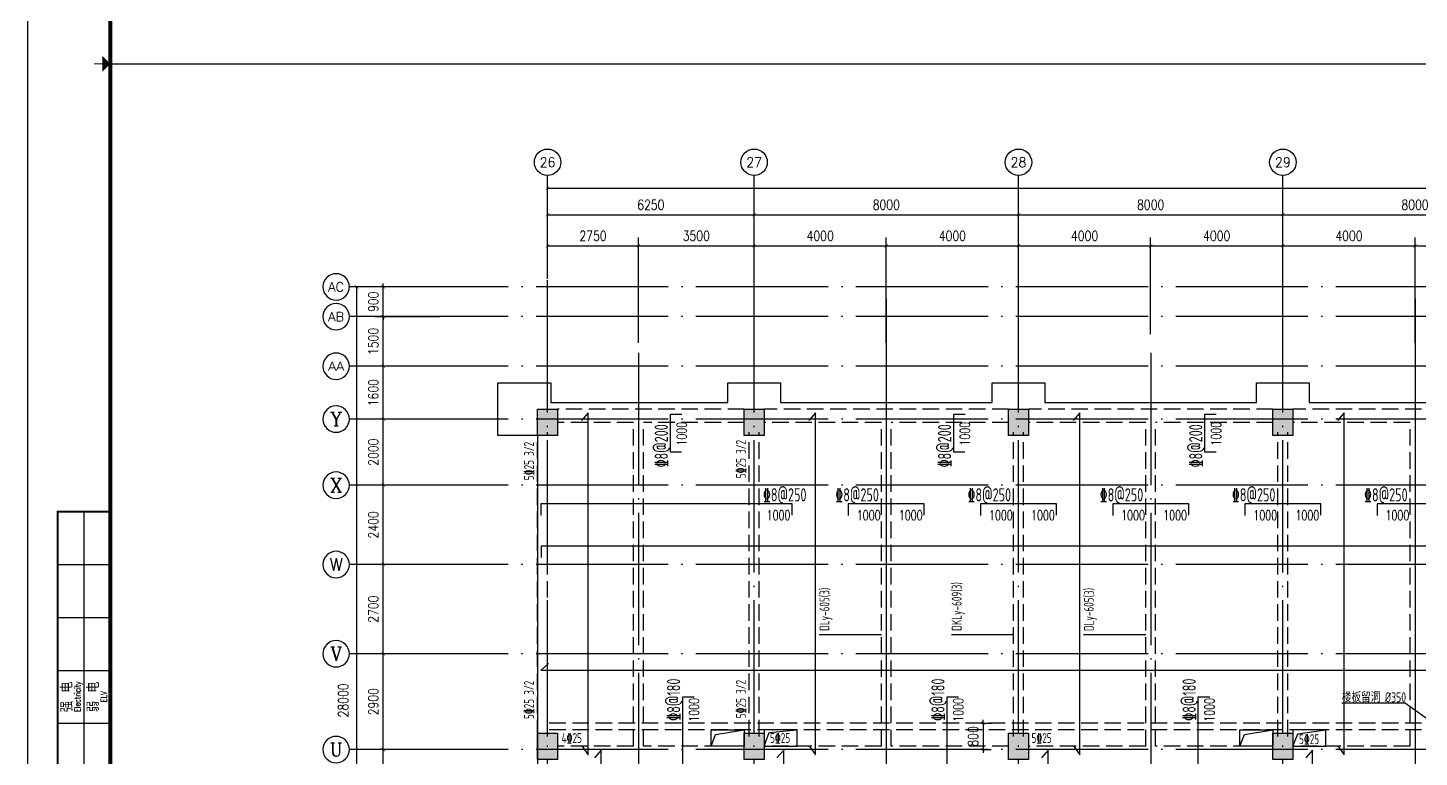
# Model space of a CAD drawing. Header units: millimetres. Extents: x 2998490 to 15040601, y 444546 to 7822218.
# Drawn here: x 14841995 to 14884097, y 7506837 to 7528905 of the extents above; entities that cross this region are included whole.
import ezdxf
from ezdxf.enums import TextEntityAlignment as Align

# ---------------------------------------------------------------- set-up
doc = ezdxf.new("R2010")
doc.units = ezdxf.units.MM
doc.header["$LTSCALE"] = 2000
doc.linetypes.add('DASH', pattern=[0.35, 0.25, -0.1])
doc.linetypes.add('DOTE', pattern=[2.42, 2, -0.2, 0.02, -0.2])
for name, color, linetype in [('3-AXIS', 3, 'Continuous'), ('3-AXIS_TEXT', 7, 'Continuous'), ('3-ban', 84, 'Continuous'), ('3-ban-rein', 1, 'Continuous'), ('3-ban-TEXT', 7, 'Continuous'), ('3-ban设备基础', 3, 'Continuous'), ('3-COLUMN-UP', 2, 'Continuous'), ('3-dote', 43, 'DOTE'), ('3-HATCH', 8, 'Continuous'), ('3-liang-rein-X', 54, 'Continuous'), ('3-liang-rein-Y', 130, 'Continuous'), ('3-liang-R截面-Y', 70, 'Continuous'), ('3-liang-s-1', 44, 'Continuous'), ('3-liang-xu', 120, 'DASH'), ('AXIS', 3, 'Continuous'), ('AXIS_TEXT', 7, 'Continuous'), ('图框', 7, 'Continuous')]:
    doc.layers.add(name, color=color, linetype=linetype)
doc.layers.add('3-零部件', color=73, linetype='Continuous', lineweight=5)
doc.styles.add('_TCH_AXIS', font='COMPLEX', dxfattribs={"bigfont": 'GBCBIG'})
doc.styles.add('COMPLEX', font='COMPLEX')
doc.styles.add('DIM_FONT', font='SIMPLEX', dxfattribs={"width": 0.8, "bigfont": 'HZTXT'})
doc.styles.add('NT4', font='tssdeng.shx', dxfattribs={"width": 0.65, "bigfont": 'tssdchn.shx'})
doc.styles.add('TJ1', font='tj-romans1.shx', dxfattribs={"width": 0.8, "bigfont": 'tj-hztxt1.shx'})
doc.styles.add('TKZ2_tjkts.shx', font='tjromant.shx', dxfattribs={"bigfont": 'tjkts.shx'})
doc.styles.add('TSSD_Rein', font='Tssdeng.shx', dxfattribs={"width": 0.7, "bigfont": 'hztxt.shx'})
doc.dimstyles.new('DIMN100', dxfattribs={"dimtxt": 300, "dimasz": 100, "dimexe": 250, "dimexo": 300, "dimgap": 150, "dimtad": 1, "dimdec": 0, "dimzin": 0, "dimdsep": 46, "dimtxsty": 'DIM_FONT', "dimblk": 'ARCHTICK', "dimcen": 0.09, "dimclrt": 7, "dimazin": 2, "dimtfac": 1, "dimtdec": 0, "dimtix": 1, "dimtmove": 2, "dimatfit": 3, "dimldrblk": 'ARCHTICK', "dimfxl": 0, "dimtolj": 1, "dimtzin": 0, "dimarcsym": 0})

# ---------------------------------------------------------------- blocks, each defined once
blk = doc.blocks.new('TJAD_TK_A0')
at = {"layer": '图框'}
for p, q in [((973, -441.7), (973, 399.3)), ((990, -412.7), (990, -156.7)), ((982, -172.7), (998, -172.7)), ((982, -188.7), (998, -188.7)), ((982, -204.7), (998, -204.7)), ((982, -220.7), (998, -220.7))]:
    blk.add_line(p, q, dxfattribs=at)
at = {"layer": '图框', "const_width": 1.2}
blk.add_lwpolyline([(2152, -431.7), (2152, 389.3), (998, 389.3), (998, -431.7)], close=True, dxfattribs=at)
at = {"layer": '图框'}
for points, const_width in [([(995.5, -21.2), (993, -21.2)], 0.3), ([(998, -431.7), (982, -431.7), (982, -156.7), (998, -156.7)], 0.6)]:
    blk.add_lwpolyline(points, dxfattribs=dict(at, const_width=const_width))
blk.add_solid([(995.5, -23.7), (995.5, -18.7), (998, -21.2)], dxfattribs=at)
at = {"layer": '图框', "style": 'TKZ2_tjkts.shx'}
for s, p in [('强 电', (984.79, -212.7)), ('弱 电', (992.79, -212.7))]:
    blk.add_text(s, height=3.6, rotation=90, dxfattribs=at).set_placement(p, align=Align.MIDDLE_CENTER)
at = {"layer": '图框', "style": 'TKZ2_tjkts.shx', "width": 0.8}
for s, p in [('Electricity', (988.02, -212.7)), ('ELV', (996.02, -212.7))]:
    blk.add_text(s, height=1.8, rotation=90, dxfattribs=at).set_placement(p, align=Align.MIDDLE_CENTER)
blk = doc.blocks.new('_ArchTick')
at = {"color": 0, "linetype": 'ByBlock', "const_width": 0.15}
blk.add_lwpolyline([(-0.5, -0.5), (0.5, 0.5)], dxfattribs=at)
blk = doc.blocks.new('*D690')
at = {"layer": 'AXIS', "color": 0, "lineweight": -2}
for p, q in [((14854449, 7507065), (14852501, 7507065)), ((14852751, 7503065), (14852751, 7507065)), ((14854449, 7503065), (14852501, 7503065))]:
    blk.add_line(p, q, dxfattribs=at)
at = {"layer": 'Defpoints', "color": 0}
for p in [(14852751, 7507065), (14854749, 7507065), (14854749, 7503065)]:
    blk.add_point(p, dxfattribs=at)
at = {"layer": 'AXIS', "color": 0, "lineweight": -2, "xscale": 100, "yscale": 100, "zscale": 100}
for p, rotation in [((14852751, 7507065), 90), ((14852751, 7503065), 270)]:
    blk.add_blockref('_ArchTick', p, dxfattribs=dict(at, rotation=rotation))
at = {"layer": 'AXIS', "color": 7, "insert": (14852451, 7505065), "char_height": 300, "attachment_point": 5, "rotation": 90, "style": 'DIM_FONT'}
blk.add_mtext('\\A1;4000', dxfattribs=at)
blk = doc.blocks.new('*D691')
at = {"layer": 'AXIS', "color": 0, "lineweight": -2}
for p, q in [((14854449, 7509965), (14852501, 7509965)), ((14852751, 7507065), (14852751, 7509965)), ((14854449, 7507065), (14852501, 7507065))]:
    blk.add_line(p, q, dxfattribs=at)
at = {"layer": 'Defpoints', "color": 0}
for p in [(14852751, 7509965), (14854749, 7509965), (14854749, 7507065)]:
    blk.add_point(p, dxfattribs=at)
at = {"layer": 'AXIS', "color": 0, "lineweight": -2, "xscale": 100, "yscale": 100, "zscale": 100}
for p, rotation in [((14852751, 7509965), 90), ((14852751, 7507065), 270)]:
    blk.add_blockref('_ArchTick', p, dxfattribs=dict(at, rotation=rotation))
at = {"layer": 'AXIS', "color": 7, "insert": (14852451, 7508515), "char_height": 300, "attachment_point": 5, "rotation": 90, "style": 'DIM_FONT'}
blk.add_mtext('\\A1;2900', dxfattribs=at)
blk = doc.blocks.new('*D692')
at = {"layer": 'AXIS', "color": 0, "lineweight": -2}
for p, q in [((14854449, 7512665), (14852501, 7512665)), ((14852751, 7509965), (14852751, 7512665)), ((14854449, 7509965), (14852501, 7509965))]:
    blk.add_line(p, q, dxfattribs=at)
at = {"layer": 'Defpoints', "color": 0}
for p in [(14852751, 7512665), (14854749, 7512665), (14854749, 7509965)]:
    blk.add_point(p, dxfattribs=at)
at = {"layer": 'AXIS', "color": 0, "lineweight": -2, "xscale": 100, "yscale": 100, "zscale": 100}
for p, rotation in [((14852751, 7512665), 90), ((14852751, 7509965), 270)]:
    blk.add_blockref('_ArchTick', p, dxfattribs=dict(at, rotation=rotation))
at = {"layer": 'AXIS', "color": 7, "insert": (14852451, 7511315), "char_height": 300, "attachment_point": 5, "rotation": 90, "style": 'DIM_FONT'}
blk.add_mtext('\\A1;2700', dxfattribs=at)
blk = doc.blocks.new('*D693')
at = {"layer": 'AXIS', "color": 0, "lineweight": -2}
for p, q in [((14854449, 7515065), (14852501, 7515065)), ((14852751, 7512665), (14852751, 7515065)), ((14854449, 7512665), (14852501, 7512665))]:
    blk.add_line(p, q, dxfattribs=at)
at = {"layer": 'Defpoints', "color": 0}
for p in [(14852751, 7515065), (14854749, 7515065), (14854749, 7512665)]:
    blk.add_point(p, dxfattribs=at)
at = {"layer": 'AXIS', "color": 0, "lineweight": -2, "xscale": 100, "yscale": 100, "zscale": 100}
for p, rotation in [((14852751, 7515065), 90), ((14852751, 7512665), 270)]:
    blk.add_blockref('_ArchTick', p, dxfattribs=dict(at, rotation=rotation))
at = {"layer": 'AXIS', "color": 7, "insert": (14852451, 7513865), "char_height": 300, "attachment_point": 5, "rotation": 90, "style": 'DIM_FONT'}
blk.add_mtext('\\A1;2400', dxfattribs=at)
blk = doc.blocks.new('*D694')
at = {"layer": 'AXIS', "color": 0, "lineweight": -2}
for p, q in [((14854449, 7517065), (14852501, 7517065)), ((14852751, 7515065), (14852751, 7517065)), ((14854449, 7515065), (14852501, 7515065))]:
    blk.add_line(p, q, dxfattribs=at)
at = {"layer": 'Defpoints', "color": 0}
for p in [(14852751, 7517065), (14854749, 7517065), (14854749, 7515065)]:
    blk.add_point(p, dxfattribs=at)
at = {"layer": 'AXIS', "color": 0, "lineweight": -2, "xscale": 100, "yscale": 100, "zscale": 100}
for p, rotation in [((14852751, 7517065), 90), ((14852751, 7515065), 270)]:
    blk.add_blockref('_ArchTick', p, dxfattribs=dict(at, rotation=rotation))
at = {"layer": 'AXIS', "color": 7, "insert": (14852451, 7516065), "char_height": 300, "attachment_point": 5, "rotation": 90, "style": 'DIM_FONT'}
blk.add_mtext('\\A1;2000', dxfattribs=at)
blk = doc.blocks.new('*D695')
at = {"layer": 'AXIS', "color": 0, "lineweight": -2}
for p, q in [((14854449, 7518665), (14852501, 7518665)), ((14852751, 7517065), (14852751, 7518665)), ((14854449, 7517065), (14852501, 7517065))]:
    blk.add_line(p, q, dxfattribs=at)
at = {"layer": 'Defpoints', "color": 0}
for p in [(14852751, 7518665), (14854749, 7518665), (14854749, 7517065)]:
    blk.add_point(p, dxfattribs=at)
at = {"layer": 'AXIS', "color": 0, "lineweight": -2, "xscale": 100, "yscale": 100, "zscale": 100}
for p, rotation in [((14852751, 7518665), 90), ((14852751, 7517065), 270)]:
    blk.add_blockref('_ArchTick', p, dxfattribs=dict(at, rotation=rotation))
at = {"layer": 'AXIS', "color": 7, "insert": (14852451, 7517865), "char_height": 300, "attachment_point": 5, "rotation": 90, "style": 'DIM_FONT'}
blk.add_mtext('\\A1;1600', dxfattribs=at)
blk = doc.blocks.new('*D696')
at = {"layer": 'AXIS', "color": 0, "lineweight": -2}
for p, q in [((14854449, 7520165), (14852501, 7520165)), ((14852751, 7518665), (14852751, 7520165)), ((14854449, 7518665), (14852501, 7518665))]:
    blk.add_line(p, q, dxfattribs=at)
at = {"layer": 'Defpoints', "color": 0}
for p in [(14852751, 7520165), (14854749, 7520165), (14854749, 7518665)]:
    blk.add_point(p, dxfattribs=at)
at = {"layer": 'AXIS', "color": 0, "lineweight": -2, "xscale": 100, "yscale": 100, "zscale": 100}
for p, rotation in [((14852751, 7520165), 90), ((14852751, 7518665), 270)]:
    blk.add_blockref('_ArchTick', p, dxfattribs=dict(at, rotation=rotation))
at = {"layer": 'AXIS', "color": 7, "insert": (14852451, 7519415), "char_height": 300, "attachment_point": 5, "rotation": 90, "style": 'DIM_FONT'}
blk.add_mtext('\\A1;1500', dxfattribs=at)
blk = doc.blocks.new('*D697')
at = {"layer": 'AXIS', "color": 0, "lineweight": -2}
for p, q in [((14854449, 7521065), (14852501, 7521065)), ((14852751, 7521065), (14852751, 7521165)), ((14852751, 7520165), (14852751, 7521065)), ((14854449, 7520165), (14852501, 7520165)), ((14852751, 7520165), (14852751, 7520065))]:
    blk.add_line(p, q, dxfattribs=at)
at = {"layer": 'Defpoints', "color": 0}
for p in [(14852751, 7521065), (14854749, 7521065), (14854749, 7520165)]:
    blk.add_point(p, dxfattribs=at)
at = {"layer": 'AXIS', "color": 0, "lineweight": -2, "xscale": 100, "yscale": 100, "zscale": 100}
for p, rotation in [((14852751, 7521065), 270), ((14852751, 7520165), 90)]:
    blk.add_blockref('_ArchTick', p, dxfattribs=dict(at, rotation=rotation))
at = {"layer": 'AXIS', "color": 7, "insert": (14852451, 7520615), "char_height": 300, "attachment_point": 5, "rotation": 90, "style": 'DIM_FONT'}
blk.add_mtext('\\A1;900', dxfattribs=at)
blk = doc.blocks.new('*D698')
at = {"layer": 'AXIS', "color": 0, "lineweight": -2}
for p, q in [((14855249, 7521065), (14851701, 7521065)), ((14851951, 7493065), (14851951, 7521065)), ((14855249, 7493065), (14851701, 7493065))]:
    blk.add_line(p, q, dxfattribs=at)
at = {"layer": 'Defpoints', "color": 0}
for p in [(14851951, 7521065), (14855549, 7521065), (14855549, 7493065)]:
    blk.add_point(p, dxfattribs=at)
at = {"layer": 'AXIS', "color": 0, "lineweight": -2, "xscale": 100, "yscale": 100, "zscale": 100}
for p, rotation in [((14851951, 7521065), 90), ((14851951, 7493065), 270)]:
    blk.add_blockref('_ArchTick', p, dxfattribs=dict(at, rotation=rotation))
at = {"layer": 'AXIS', "color": 7, "insert": (14851540, 7508555), "char_height": 300, "attachment_point": 5, "rotation": 90, "style": 'DIM_FONT'}
blk.add_mtext('\\A1;28000', dxfattribs=at)
blk = doc.blocks.new('*D699')
at = {"layer": 'AXIS', "color": 0, "lineweight": -2}
for p, q in [((14857722, 7522109), (14857722, 7523500)), ((14863972, 7522109), (14863972, 7523500)), ((14857722, 7523250), (14863972, 7523250))]:
    blk.add_line(p, q, dxfattribs=at)
at = {"layer": 'Defpoints', "color": 0}
for p in [(14863972, 7523250), (14857722, 7521809), (14863972, 7521809)]:
    blk.add_point(p, dxfattribs=at)
at = {"layer": 'AXIS', "color": 0, "lineweight": -2, "xscale": 100, "yscale": 100, "zscale": 100, "rotation": 180}
blk.add_blockref('_ArchTick', (14857722, 7523250), dxfattribs=at)
at = {"layer": 'AXIS', "color": 0, "lineweight": -2, "xscale": 100, "yscale": 100, "zscale": 100}
blk.add_blockref('_ArchTick', (14863972, 7523250), dxfattribs=at)
at = {"layer": 'AXIS', "color": 7, "insert": (14860847, 7523550), "char_height": 300, "attachment_point": 5, "style": 'DIM_FONT'}
blk.add_mtext('\\A1;6250', dxfattribs=at)
blk = doc.blocks.new('*D700')
at = {"layer": 'AXIS', "color": 0, "lineweight": -2}
for p, q in [((14863972, 7522109), (14863972, 7523500)), ((14871972, 7522109), (14871972, 7523500)), ((14863972, 7523250), (14871972, 7523250))]:
    blk.add_line(p, q, dxfattribs=at)
at = {"layer": 'Defpoints', "color": 0}
for p in [(14871972, 7523250), (14863972, 7521809), (14871972, 7521809)]:
    blk.add_point(p, dxfattribs=at)
at = {"layer": 'AXIS', "color": 0, "lineweight": -2, "xscale": 100, "yscale": 100, "zscale": 100, "rotation": 180}
blk.add_blockref('_ArchTick', (14863972, 7523250), dxfattribs=at)
at = {"layer": 'AXIS', "color": 0, "lineweight": -2, "xscale": 100, "yscale": 100, "zscale": 100}
blk.add_blockref('_ArchTick', (14871972, 7523250), dxfattribs=at)
at = {"layer": 'AXIS', "color": 7, "insert": (14867972, 7523550), "char_height": 300, "attachment_point": 5, "style": 'DIM_FONT'}
blk.add_mtext('\\A1;8000', dxfattribs=at)
blk = doc.blocks.new('*D701')
at = {"layer": 'AXIS', "color": 0, "lineweight": -2}
for p, q in [((14871972, 7522109), (14871972, 7523500)), ((14879972, 7522109), (14879972, 7523500)), ((14871972, 7523250), (14879972, 7523250))]:
    blk.add_line(p, q, dxfattribs=at)
at = {"layer": 'Defpoints', "color": 0}
for p in [(14879972, 7523250), (14871972, 7521809), (14879972, 7521809)]:
    blk.add_point(p, dxfattribs=at)
at = {"layer": 'AXIS', "color": 0, "lineweight": -2, "xscale": 100, "yscale": 100, "zscale": 100, "rotation": 180}
blk.add_blockref('_ArchTick', (14871972, 7523250), dxfattribs=at)
at = {"layer": 'AXIS', "color": 0, "lineweight": -2, "xscale": 100, "yscale": 100, "zscale": 100}
blk.add_blockref('_ArchTick', (14879972, 7523250), dxfattribs=at)
at = {"layer": 'AXIS', "color": 7, "insert": (14875972, 7523550), "char_height": 300, "attachment_point": 5, "style": 'DIM_FONT'}
blk.add_mtext('\\A1;8000', dxfattribs=at)
blk = doc.blocks.new('*D702')
at = {"layer": 'AXIS', "color": 0, "lineweight": -2}
for p, q in [((14879972, 7522109), (14879972, 7523500)), ((14887972, 7522109), (14887972, 7523500)), ((14879972, 7523250), (14887972, 7523250))]:
    blk.add_line(p, q, dxfattribs=at)
at = {"layer": 'Defpoints', "color": 0}
for p in [(14887972, 7523250), (14879972, 7521809), (14887972, 7521809)]:
    blk.add_point(p, dxfattribs=at)
at = {"layer": 'AXIS', "color": 0, "lineweight": -2, "xscale": 100, "yscale": 100, "zscale": 100, "rotation": 180}
blk.add_blockref('_ArchTick', (14879972, 7523250), dxfattribs=at)
at = {"layer": 'AXIS', "color": 0, "lineweight": -2, "xscale": 100, "yscale": 100, "zscale": 100}
blk.add_blockref('_ArchTick', (14887972, 7523250), dxfattribs=at)
at = {"layer": 'AXIS', "color": 7, "insert": (14883972, 7523550), "char_height": 300, "attachment_point": 5, "style": 'DIM_FONT'}
blk.add_mtext('\\A1;8000', dxfattribs=at)
blk = doc.blocks.new('*D713')
at = {"layer": 'AXIS', "color": 0, "lineweight": -2}
for p, q in [((14857722, 7521309), (14857722, 7524300)), ((14933972, 7521309), (14933972, 7524300)), ((14857722, 7524050), (14933972, 7524050))]:
    blk.add_line(p, q, dxfattribs=at)
at = {"layer": 'Defpoints', "color": 0}
for p in [(14933972, 7524050), (14857722, 7521009), (14933972, 7521009)]:
    blk.add_point(p, dxfattribs=at)
at = {"layer": 'AXIS', "color": 0, "lineweight": -2, "xscale": 100, "yscale": 100, "zscale": 100, "rotation": 180}
blk.add_blockref('_ArchTick', (14857722, 7524050), dxfattribs=at)
at = {"layer": 'AXIS', "color": 0, "lineweight": -2, "xscale": 100, "yscale": 100, "zscale": 100}
blk.add_blockref('_ArchTick', (14933972, 7524050), dxfattribs=at)
at = {"layer": 'AXIS', "color": 7, "insert": (14895847, 7524350), "char_height": 300, "attachment_point": 5, "style": 'DIM_FONT'}
blk.add_mtext('\\A1;76250', dxfattribs=at)
blk = doc.blocks.new('_AXISO')
blk.add_circle((0, 0), 0.5)
at = {"layer": '3-AXIS_TEXT', "style": 'COMPLEX', "width": 1.041667}
blk.add_attdef('A', text='', height=0.56, dxfattribs=at).set_placement((-0.25, -0.28), (0.25, -0.28), align=Align.FIT)
blk = doc.blocks.new('*D1558')
at = {"layer": '3-零部件', "color": 0, "lineweight": -2}
for p, q in [((14857722, 7521365), (14857722, 7522561)), ((14860472, 7519371), (14860472, 7522561)), ((14857722, 7522311), (14860472, 7522311))]:
    blk.add_line(p, q, dxfattribs=at)
at = {"layer": 'Defpoints', "color": 0}
for p in [(14860472, 7522311), (14857722, 7521065), (14860472, 7519071)]:
    blk.add_point(p, dxfattribs=at)
at = {"layer": '3-零部件', "color": 0, "lineweight": -2, "xscale": 100, "yscale": 100, "zscale": 100, "rotation": 180}
blk.add_blockref('_ArchTick', (14857722, 7522311), dxfattribs=at)
at = {"layer": '3-零部件', "color": 0, "lineweight": -2, "xscale": 100, "yscale": 100, "zscale": 100}
blk.add_blockref('_ArchTick', (14860472, 7522311), dxfattribs=at)
at = {"layer": '3-零部件', "color": 7, "insert": (14859097, 7522611), "char_height": 300, "attachment_point": 5, "style": 'DIM_FONT'}
blk.add_mtext('\\A1;2750', dxfattribs=at)
blk = doc.blocks.new('*D1559')
at = {"layer": '3-零部件', "color": 0, "lineweight": -2}
for p, q in [((14860472, 7519371), (14860472, 7522561)), ((14863972, 7520932), (14863972, 7522561)), ((14860472, 7522311), (14863972, 7522311))]:
    blk.add_line(p, q, dxfattribs=at)
at = {"layer": 'Defpoints', "color": 0}
for p in [(14863972, 7522311), (14863972, 7520632), (14860472, 7519071)]:
    blk.add_point(p, dxfattribs=at)
at = {"layer": '3-零部件', "color": 0, "lineweight": -2, "xscale": 100, "yscale": 100, "zscale": 100, "rotation": 180}
blk.add_blockref('_ArchTick', (14860472, 7522311), dxfattribs=at)
at = {"layer": '3-零部件', "color": 0, "lineweight": -2, "xscale": 100, "yscale": 100, "zscale": 100}
blk.add_blockref('_ArchTick', (14863972, 7522311), dxfattribs=at)
at = {"layer": '3-零部件', "color": 7, "insert": (14862222, 7522611), "char_height": 300, "attachment_point": 5, "style": 'DIM_FONT'}
blk.add_mtext('\\A1;3500', dxfattribs=at)
blk = doc.blocks.new('*D1560')
at = {"layer": '3-零部件', "color": 0, "lineweight": -2}
for p, q in [((14863972, 7520932), (14863972, 7522561)), ((14867972, 7519371), (14867972, 7522561)), ((14863972, 7522311), (14867972, 7522311))]:
    blk.add_line(p, q, dxfattribs=at)
at = {"layer": 'Defpoints', "color": 0}
for p in [(14867972, 7522311), (14863972, 7520632), (14867972, 7519071)]:
    blk.add_point(p, dxfattribs=at)
at = {"layer": '3-零部件', "color": 0, "lineweight": -2, "xscale": 100, "yscale": 100, "zscale": 100, "rotation": 180}
blk.add_blockref('_ArchTick', (14863972, 7522311), dxfattribs=at)
at = {"layer": '3-零部件', "color": 0, "lineweight": -2, "xscale": 100, "yscale": 100, "zscale": 100}
blk.add_blockref('_ArchTick', (14867972, 7522311), dxfattribs=at)
at = {"layer": '3-零部件', "color": 7, "insert": (14865972, 7522611), "char_height": 300, "attachment_point": 5, "style": 'DIM_FONT'}
blk.add_mtext('\\A1;4000', dxfattribs=at)
blk = doc.blocks.new('*D1561')
at = {"layer": '3-零部件', "color": 0, "lineweight": -2}
for p, q in [((14867972, 7519371), (14867972, 7522561)), ((14871972, 7519635), (14871972, 7522561)), ((14867972, 7522311), (14871972, 7522311))]:
    blk.add_line(p, q, dxfattribs=at)
at = {"layer": 'Defpoints', "color": 0}
for p in [(14871972, 7522311), (14871972, 7519335), (14867972, 7519071)]:
    blk.add_point(p, dxfattribs=at)
at = {"layer": '3-零部件', "color": 0, "lineweight": -2, "xscale": 100, "yscale": 100, "zscale": 100, "rotation": 180}
blk.add_blockref('_ArchTick', (14867972, 7522311), dxfattribs=at)
at = {"layer": '3-零部件', "color": 0, "lineweight": -2, "xscale": 100, "yscale": 100, "zscale": 100}
blk.add_blockref('_ArchTick', (14871972, 7522311), dxfattribs=at)
at = {"layer": '3-零部件', "color": 7, "insert": (14869972, 7522611), "char_height": 300, "attachment_point": 5, "style": 'DIM_FONT'}
blk.add_mtext('\\A1;4000', dxfattribs=at)
blk = doc.blocks.new('*D1562')
at = {"layer": '3-零部件', "color": 0, "lineweight": -2}
for p, q in [((14871972, 7519635), (14871972, 7522561)), ((14875972, 7519635), (14875972, 7522561)), ((14871972, 7522311), (14875972, 7522311))]:
    blk.add_line(p, q, dxfattribs=at)
at = {"layer": 'Defpoints', "color": 0}
for p in [(14875972, 7522311), (14871972, 7519335), (14875972, 7519335)]:
    blk.add_point(p, dxfattribs=at)
at = {"layer": '3-零部件', "color": 0, "lineweight": -2, "xscale": 100, "yscale": 100, "zscale": 100, "rotation": 180}
blk.add_blockref('_ArchTick', (14871972, 7522311), dxfattribs=at)
at = {"layer": '3-零部件', "color": 0, "lineweight": -2, "xscale": 100, "yscale": 100, "zscale": 100}
blk.add_blockref('_ArchTick', (14875972, 7522311), dxfattribs=at)
at = {"layer": '3-零部件', "color": 7, "insert": (14873972, 7522611), "char_height": 300, "attachment_point": 5, "style": 'DIM_FONT'}
blk.add_mtext('\\A1;4000', dxfattribs=at)
blk = doc.blocks.new('*D1563')
at = {"layer": '3-零部件', "color": 0, "lineweight": -2}
for p, q in [((14875972, 7519635), (14875972, 7522561)), ((14879972, 7520006), (14879972, 7522561)), ((14875972, 7522311), (14879972, 7522311))]:
    blk.add_line(p, q, dxfattribs=at)
at = {"layer": 'Defpoints', "color": 0}
for p in [(14879972, 7522311), (14879972, 7519706), (14875972, 7519335)]:
    blk.add_point(p, dxfattribs=at)
at = {"layer": '3-零部件', "color": 0, "lineweight": -2, "xscale": 100, "yscale": 100, "zscale": 100, "rotation": 180}
blk.add_blockref('_ArchTick', (14875972, 7522311), dxfattribs=at)
at = {"layer": '3-零部件', "color": 0, "lineweight": -2, "xscale": 100, "yscale": 100, "zscale": 100}
blk.add_blockref('_ArchTick', (14879972, 7522311), dxfattribs=at)
at = {"layer": '3-零部件', "color": 7, "insert": (14877972, 7522611), "char_height": 300, "attachment_point": 5, "style": 'DIM_FONT'}
blk.add_mtext('\\A1;4000', dxfattribs=at)
blk = doc.blocks.new('*D1564')
at = {"layer": '3-零部件', "color": 0, "lineweight": -2}
for p, q in [((14879972, 7520006), (14879972, 7522561)), ((14883972, 7519371), (14883972, 7522561)), ((14879972, 7522311), (14883972, 7522311))]:
    blk.add_line(p, q, dxfattribs=at)
at = {"layer": 'Defpoints', "color": 0}
for p in [(14883972, 7522311), (14879972, 7519706), (14883972, 7519071)]:
    blk.add_point(p, dxfattribs=at)
at = {"layer": '3-零部件', "color": 0, "lineweight": -2, "xscale": 100, "yscale": 100, "zscale": 100, "rotation": 180}
blk.add_blockref('_ArchTick', (14879972, 7522311), dxfattribs=at)
at = {"layer": '3-零部件', "color": 0, "lineweight": -2, "xscale": 100, "yscale": 100, "zscale": 100}
blk.add_blockref('_ArchTick', (14883972, 7522311), dxfattribs=at)
at = {"layer": '3-零部件', "color": 7, "insert": (14881972, 7522611), "char_height": 300, "attachment_point": 5, "style": 'DIM_FONT'}
blk.add_mtext('\\A1;4000', dxfattribs=at)
blk = doc.blocks.new('*D1565')
at = {"layer": '3-零部件', "color": 0, "lineweight": -2}
for p, q in [((14883972, 7519371), (14883972, 7522561)), ((14887972, 7520803), (14887972, 7522561)), ((14883972, 7522311), (14887972, 7522311))]:
    blk.add_line(p, q, dxfattribs=at)
at = {"layer": 'Defpoints', "color": 0}
for p in [(14887972, 7522311), (14887972, 7520503), (14883972, 7519071)]:
    blk.add_point(p, dxfattribs=at)
at = {"layer": '3-零部件', "color": 0, "lineweight": -2, "xscale": 100, "yscale": 100, "zscale": 100, "rotation": 180}
blk.add_blockref('_ArchTick', (14883972, 7522311), dxfattribs=at)
at = {"layer": '3-零部件', "color": 0, "lineweight": -2, "xscale": 100, "yscale": 100, "zscale": 100}
blk.add_blockref('_ArchTick', (14887972, 7522311), dxfattribs=at)
at = {"layer": '3-零部件', "color": 7, "insert": (14885972, 7522611), "char_height": 300, "attachment_point": 5, "style": 'DIM_FONT'}
blk.add_mtext('\\A1;4000', dxfattribs=at)
blk = doc.blocks.new('*D1899')
at = {"layer": '3-ban', "color": 0, "lineweight": -2}
for p, q in [((14870849, 7507865), (14871150, 7507865)), ((14870900, 7507865), (14870900, 7507965)), ((14870900, 7507865), (14870900, 7507065)), ((14870849, 7507065), (14871150, 7507065)), ((14870900, 7507065), (14870900, 7506965))]:
    blk.add_line(p, q, dxfattribs=at)
at = {"layer": 'Defpoints', "color": 0}
for p in [(14870549, 7507865), (14870549, 7507065), (14870900, 7507065)]:
    blk.add_point(p, dxfattribs=at)
at = {"layer": '3-ban', "color": 0, "lineweight": -2, "xscale": 100, "yscale": 100, "zscale": 100}
for p, rotation in [((14870900, 7507865), 270), ((14870900, 7507065), 90)]:
    blk.add_blockref('_ArchTick', p, dxfattribs=dict(at, rotation=rotation))
at = {"layer": '3-ban', "color": 7, "insert": (14870600, 7507465), "char_height": 300, "attachment_point": 5, "rotation": 90, "style": 'DIM_FONT'}
blk.add_mtext('\\A1;800', dxfattribs=at)

msp = doc.modelspace()

# ---------------------------------------------------------------- hatches: boundary and pattern name
at = {"layer": '3-HATCH'}
for points in [[(14858022.1, 7516565.4), (14857422.1, 7516565.4), (14857422.1, 7517365.4), (14858022.1, 7517365.4)], [(14864272.1, 7516565.4), (14863672.1, 7516565.4), (14863672.1, 7517365.4), (14864272.1, 7517365.4)], [(14872272.1, 7516565.4), (14871672.1, 7516565.4), (14871672.1, 7517365.4), (14872272.1, 7517365.4)], [(14880272.1, 7516565.4), (14879672.1, 7516565.4), (14879672.1, 7517365.4), (14880272.1, 7517365.4)], [(14858022.1, 7506765.4), (14857422.1, 7506765.4), (14857422.1, 7507565.4), (14858022.1, 7507565.4)], [(14864272.1, 7506765.4), (14863672.1, 7506765.4), (14863672.1, 7507565.4), (14864272.1, 7507565.4)], [(14872272.1, 7506765.4), (14871672.1, 7506765.4), (14871672.1, 7507565.4), (14872272.1, 7507565.4)], [(14880272.1, 7506765.4), (14879672.1, 7506765.4), (14879672.1, 7507565.4), (14880272.1, 7507565.4)]]:
    msp.add_hatch(color=256, dxfattribs=at).paths.add_polyline_path(points)

# ---------------------------------------------------------------- linework, layer by layer
at = {"layer": '3-AXIS', "color": 15, "linetype": 'DOTE'}
for p, q in [((14857722.1, 7493065.4), (14857722.1, 7521720.3)), ((14863972.1, 7493065.4), (14863972.1, 7521720.3)), ((14871972.1, 7493065.4), (14871972.1, 7521720.3)), ((14879972.1, 7493065.4), (14879972.1, 7521720.3)), ((14933972.1, 7521065.4), (14854748.9, 7521065.4)), ((14933972.1, 7520165.4), (14854748.9, 7520165.4)), ((14933972.1, 7518665.4), (14854748.9, 7518665.4)), ((14933972.1, 7517065.4), (14854748.9, 7517065.4)), ((14933972.1, 7515065.4), (14854748.9, 7515065.4)), ((14933972.1, 7512665.4), (14854748.9, 7512665.4)), ((14933972.1, 7509965.4), (14854748.9, 7509965.4)), ((14933972.1, 7507065.4), (14854748.9, 7507065.4))]:
    msp.add_line(p, q, dxfattribs=at)
at = {"layer": '3-ban-rein'}
for points in [[(14858756.1, 7507181.5), (14858949.6, 7506907.9), (14858949.6, 7517255.7), (14858746.5, 7517026.4)], [(14861778.8, 7516065.4), (14861440.9, 7516065.4), (14861440.9, 7517215.4), (14861786.9, 7517215.4)], [(14865634.4, 7507181.5), (14865827.9, 7506907.9), (14865827.9, 7517255.7), (14865624.8, 7517026.4)], [(14870350.5, 7516065.4), (14870012.6, 7516065.4), (14870012.6, 7517215.4), (14870358.6, 7517215.4)], [(14873634.4, 7507181.5), (14873827.9, 7506907.9), (14873827.9, 7517255.7), (14873624.8, 7517026.4)], [(14877950.7, 7516065.4), (14877612.7, 7516065.4), (14877612.7, 7517215.4), (14877958.7, 7517215.4)], [(14881634.4, 7507181.5), (14881827.9, 7506907.9), (14881827.9, 7517255.7), (14881624.8, 7517026.4)], [(14865122.2, 7514159.7), (14865122.2, 7514497.7), (14857516.8, 7514497.7), (14857516.8, 7514151.7)], [(14869122.2, 7514159.7), (14869122.2, 7514497.7), (14866822.2, 7514497.7), (14866822.2, 7514151.7)], [(14873122.2, 7514159.7), (14873122.2, 7514497.7), (14870822.2, 7514497.7), (14870822.2, 7514151.7)], [(14877122.2, 7514159.7), (14877122.2, 7514497.7), (14874822.2, 7514497.7), (14874822.2, 7514151.7)], [(14881122.2, 7514159.7), (14881122.2, 7514497.7), (14878822.2, 7514497.7), (14878822.2, 7514151.7)], [(14885122.2, 7514159.7), (14885122.2, 7514497.7), (14882822.2, 7514497.7), (14882822.2, 7514151.7)], [(14920116, 7512884.3), (14920116, 7513222.2), (14857524.9, 7513222.2), (14857524.9, 7512876.2)], [(14919910.2, 7509657.2), (14920183.9, 7509463.8), (14857522.8, 7509463.8), (14857752.1, 7509666.9)], [(14862150.6, 7505865.4), (14861812.6, 7505865.4), (14861812.6, 7508663), (14862158.7, 7508663)], [(14870150.6, 7505865.4), (14869812.6, 7505865.4), (14869812.6, 7508663), (14870158.7, 7508663)], [(14877750.7, 7505865.4), (14877412.8, 7505865.4), (14877412.8, 7508663), (14877758.8, 7508663)], [(14859154.7, 7503361.2), (14859348.1, 7503087.6), (14859348.1, 7507044.8), (14859145, 7506815.5)], [(14864673.9, 7503361.2), (14864867.3, 7503087.6), (14864867.3, 7507044.8), (14864664.2, 7506815.5)], [(14872673.9, 7503361.2), (14872867.3, 7503087.6), (14872867.3, 7507044.8), (14872664.2, 7506815.5)], [(14880673.9, 7503361.2), (14880867.3, 7503087.6), (14880867.3, 7507044.8), (14880664.2, 7506815.5)]]:
    msp.add_lwpolyline(points, dxfattribs=at)
at = {"layer": '3-ban设备基础'}
for q in [(14881753.7, 7508469.9), (14885147.5, 7507426.4)]:
    msp.add_line((14883678.7, 7508469.9), q, dxfattribs=at)
at = {"layer": '3-COLUMN-UP'}
for points in [[(14858022.1, 7516565.4), (14857422.1, 7516565.4), (14857422.1, 7517365.4), (14858022.1, 7517365.4)], [(14864272.1, 7516565.4), (14863672.1, 7516565.4), (14863672.1, 7517365.4), (14864272.1, 7517365.4)], [(14872272.1, 7516565.4), (14871672.1, 7516565.4), (14871672.1, 7517365.4), (14872272.1, 7517365.4)], [(14880272.1, 7516565.4), (14879672.1, 7516565.4), (14879672.1, 7517365.4), (14880272.1, 7517365.4)], [(14858022.1, 7506765.4), (14857422.1, 7506765.4), (14857422.1, 7507565.4), (14858022.1, 7507565.4)], [(14864272.1, 7506765.4), (14863672.1, 7506765.4), (14863672.1, 7507565.4), (14864272.1, 7507565.4)], [(14872272.1, 7506765.4), (14871672.1, 7506765.4), (14871672.1, 7507565.4), (14872272.1, 7507565.4)], [(14880272.1, 7506765.4), (14879672.1, 7506765.4), (14879672.1, 7507565.4), (14880272.1, 7507565.4)]]:
    msp.add_lwpolyline(points, close=True, dxfattribs=at)
at = {"layer": '3-dote'}
for p, q in [((14867972.1, 7520707.8), (14867972.1, 7492020.8)), ((14883972.1, 7520707.8), (14883972.1, 7492020.8)), ((14860472.1, 7519070.6), (14860472.1, 7490889)), ((14867972.1, 7519070.6), (14867972.1, 7490889)), ((14875972.1, 7519070.6), (14875972.1, 7490889)), ((14883972.1, 7519070.6), (14883972.1, 7490889))]:
    msp.add_line(p, q, dxfattribs=at)
at = {"layer": '3-liang-R截面-Y'}
for p, q in [((14865942.2, 7510553.1), (14867822.1, 7510553.1)), ((14869942.2, 7510553.1), (14871822.1, 7510553.1)), ((14873942.2, 7510547.4), (14875822.1, 7510547.4))]:
    msp.add_line(p, q, dxfattribs=at)
at = {"layer": '3-liang-s-1'}
for points in [[(14857422.1, 7516565.4), (14856222.1, 7516565.4), (14856222.1, 7518165.4), (14857822.1, 7518165.4), (14857822.1, 7517565.4), (14863172.1, 7517565.4), (14863172.1, 7518165.4), (14864772.1, 7518165.4), (14864772.1, 7517565.4), (14871172.1, 7517565.4), (14871172.1, 7518165.4), (14872772.1, 7518165.4), (14872772.1, 7517565.4), (14879172.1, 7517565.4), (14879172.1, 7518165.4), (14880772.1, 7518165.4), (14880772.1, 7517565.4), (14887172.1, 7517565.4)], [(14857422.2, 7516565.4), (14857422.1, 7493565.4)], [(14862672.1, 7507165.4), (14862803.4, 7507519.6), (14863672.1, 7507665.4)], [(14864272.1, 7507165.4), (14864430.2, 7507586.6), (14865272.1, 7507665.4)], [(14878672.1, 7507165.4), (14878812.3, 7507520.3), (14879672.1, 7507665.4)], [(14880272.1, 7507165.4), (14880428.4, 7507544.6), (14881272.1, 7507665.4)]]:
    msp.add_lwpolyline(points, dxfattribs=at)
for points in [[(14863672.1, 7507165.4), (14862672.1, 7507165.4), (14862672.1, 7507665.4), (14863672.1, 7507665.4)], [(14864272.1, 7507165.4), (14865272.1, 7507165.4), (14865272.1, 7507665.4), (14864272.1, 7507665.4)], [(14879672.1, 7507165.4), (14878672.1, 7507165.4), (14878672.1, 7507665.4), (14879672.1, 7507665.4)], [(14880272.1, 7507165.4), (14881272.1, 7507165.4), (14881272.1, 7507665.4), (14880272.1, 7507665.4)]]:
    msp.add_lwpolyline(points, close=True, dxfattribs=at)
at = {"layer": '3-liang-xu'}
for p, q in [((14863672.2, 7517365.4), (14858022.2, 7517365.4)), ((14871672.2, 7517365.4), (14864272.2, 7517365.4)), ((14879672.2, 7517365.4), (14872272.2, 7517365.4)), ((14887672.2, 7517365.4), (14880272.2, 7517365.4)), ((14857422.2, 7507465.4), (14857422.2, 7516665.4)), ((14857722.2, 7507465.4), (14857722.2, 7516665.4)), ((14860322.2, 7516965.4), (14858022.2, 7516965.4)), ((14860322.2, 7507165.4), (14860322.2, 7516965.4)), ((14863672.2, 7516965.4), (14860622.2, 7516965.4)), ((14860622.2, 7507165.4), (14860622.2, 7516965.4)), ((14863822.2, 7507465.4), (14863822.2, 7516665.4)), ((14864122.2, 7507465.4), (14864122.2, 7516665.4)), ((14867822.2, 7516965.4), (14864272.2, 7516965.4)), ((14867822.2, 7507165.4), (14867822.2, 7516965.4)), ((14871672.2, 7516965.4), (14868122.2, 7516965.4)), ((14868122.2, 7507165.4), (14868122.2, 7516965.4)), ((14871822.2, 7507465.4), (14871822.2, 7516665.4)), ((14872122.2, 7507465.4), (14872122.2, 7516665.4)), ((14875822.2, 7516965.4), (14872272.2, 7516965.4)), ((14875822.2, 7507165.4), (14875822.2, 7516965.4)), ((14879672.2, 7516965.4), (14876122.2, 7516965.4)), ((14876122.2, 7507165.4), (14876122.2, 7516965.4)), ((14879822.2, 7507465.4), (14879822.2, 7516665.4)), ((14880122.2, 7507465.4), (14880122.2, 7516665.4)), ((14883822.2, 7516965.4), (14880272.2, 7516965.4)), ((14883822.2, 7507165.4), (14883822.2, 7516965.4)), ((14919872.2, 7507865.4), (14857722.2, 7507865.4)), ((14919872.2, 7507665.4), (14857722.2, 7507665.4)), ((14860322.2, 7507165.4), (14858022.2, 7507165.4)), ((14863672.1, 7507165.4), (14860622.2, 7507165.4)), ((14867822.2, 7507165.4), (14864272.1, 7507165.4)), ((14871672.2, 7507165.4), (14868122.2, 7507165.4)), ((14875822.2, 7507165.4), (14872272.2, 7507165.4)), ((14879672.1, 7507165.4), (14876122.2, 7507165.4)), ((14883822.2, 7507165.4), (14880272.1, 7507165.4))]:
    msp.add_line(p, q, dxfattribs=at)
at = {"layer": 'AXIS'}
for p, q in [((14857722.1, 7521808.7), (14857722.1, 7524438.2)), ((14863972.1, 7521808.7), (14863972.1, 7524438.2)), ((14871972.1, 7521808.7), (14871972.1, 7524438.2)), ((14879972.1, 7521808.7), (14879972.1, 7524438.2)), ((14854748.9, 7521065.4), (14851724.4, 7521065.4)), ((14854748.9, 7520165.4), (14851724.4, 7520165.4)), ((14854748.9, 7518665.4), (14851724.4, 7518665.4)), ((14854748.9, 7517065.4), (14851724.4, 7517065.4)), ((14854748.9, 7515065.4), (14851724.4, 7515065.4)), ((14854748.9, 7512665.4), (14851724.4, 7512665.4)), ((14854748.9, 7509965), (14851724.4, 7509965)), ((14854748.9, 7507065.4), (14851724.4, 7507065.4))]:
    msp.add_line(p, q, dxfattribs=at)
at = {"layer": '图框'}
msp.add_line((14844494.6, 7527813.6), (14951894.6, 7527813.6), dxfattribs=at)

# ---------------------------------------------------------------- block references
at = {"layer": 'AXIS'}
ref = msp.add_blockref('_AXISO', (14857722.1, 7524838.2), dxfattribs=dict(at, xscale=800, yscale=800, zscale=800))
ref.add_attrib('A', '26', dxfattribs={"layer": 'AXIS_TEXT', "height": 294.28, "style": '_TCH_AXIS'}).set_placement((14857483.9, 7524691), (14857960.4, 7524691), align=Align.FIT)
ref = msp.add_blockref('_AXISO', (14863972.1, 7524838.2), dxfattribs=dict(at, xscale=800, yscale=800, zscale=800))
ref.add_attrib('A', '27', dxfattribs={"layer": 'AXIS_TEXT', "height": 294.28, "style": '_TCH_AXIS'}).set_placement((14863733.9, 7524691), (14864210.4, 7524691), align=Align.FIT)
ref = msp.add_blockref('_AXISO', (14871972.1, 7524838.2), dxfattribs=dict(at, xscale=800, yscale=800, zscale=800))
ref.add_attrib('A', '28', dxfattribs={"layer": 'AXIS_TEXT', "height": 294.28, "style": '_TCH_AXIS'}).set_placement((14871733.9, 7524691), (14872210.4, 7524691), align=Align.FIT)
ref = msp.add_blockref('_AXISO', (14879972.1, 7524838.2), dxfattribs=dict(at, xscale=800, yscale=800, zscale=800))
ref.add_attrib('A', '29', dxfattribs={"layer": 'AXIS_TEXT', "height": 294.28, "style": '_TCH_AXIS'}).set_placement((14879733.9, 7524691), (14880210.4, 7524691), align=Align.FIT)
ref = msp.add_blockref('_AXISO', (14851324.4, 7521065.4), dxfattribs=dict(at, xscale=-800, yscale=800, zscale=800))
ref.add_attrib('A', 'AC', dxfattribs={"layer": 'AXIS_TEXT', "height": 282.17, "style": '_TCH_AXIS'}).set_placement((14851082.5, 7520924.4), (14851566.3, 7520924.4), align=Align.FIT)
ref = msp.add_blockref('_AXISO', (14851324.4, 7520165.4), dxfattribs=dict(at, xscale=-800, yscale=800, zscale=800))
ref.add_attrib('A', 'AB', dxfattribs={"layer": 'AXIS_TEXT', "height": 270.86, "style": '_TCH_AXIS'}).set_placement((14851079.3, 7520030), (14851569.5, 7520030), align=Align.FIT)
ref = msp.add_blockref('_AXISO', (14851324.4, 7518665.4), dxfattribs=dict(at, xscale=-800, yscale=800, zscale=800))
ref.add_attrib('A', 'AA', dxfattribs={"layer": 'AXIS_TEXT', "height": 265.5, "style": '_TCH_AXIS'}).set_placement((14851077.9, 7518532.7), (14851570.9, 7518532.7), align=Align.FIT)
ref = msp.add_blockref('_AXISO', (14851324.4, 7517065.4), dxfattribs=dict(at, xscale=-800, yscale=800, zscale=800))
ref.add_attrib('A', 'Y', dxfattribs={"layer": 'AXIS_TEXT', "height": 415.3, "style": '_TCH_AXIS'}).set_placement((14851136.5, 7516857.8), (14851512.3, 7516857.8), align=Align.FIT)
ref = msp.add_blockref('_AXISO', (14851324.4, 7515065.4), dxfattribs=dict(at, xscale=-800, yscale=800, zscale=800))
ref.add_attrib('A', 'X', dxfattribs={"layer": 'AXIS_TEXT', "height": 425.2, "style": '_TCH_AXIS'}).set_placement((14851142.2, 7514852.8), (14851506.6, 7514852.8), align=Align.FIT)
ref = msp.add_blockref('_AXISO', (14851324.4, 7512665.4), dxfattribs=dict(at, xscale=-800, yscale=800, zscale=800))
ref.add_attrib('A', 'W', dxfattribs={"layer": 'AXIS_TEXT', "height": 386.7, "style": '_TCH_AXIS'}).set_placement((14851121.9, 7512472.1), (14851526.9, 7512472.1), align=Align.FIT)
ref = msp.add_blockref('_AXISO', (14851324.4, 7509965), dxfattribs=dict(at, xscale=-800, yscale=800, zscale=800))
ref.add_attrib('A', 'V', dxfattribs={"layer": 'AXIS_TEXT', "height": 425.2, "style": '_TCH_AXIS'}).set_placement((14851142.2, 7509752.4), (14851506.6, 7509752.4), align=Align.FIT)
ref = msp.add_blockref('_AXISO', (14851324.4, 7507065.4), dxfattribs=dict(at, xscale=-800, yscale=800, zscale=800))
ref.add_attrib('A', 'U', dxfattribs={"layer": 'AXIS_TEXT', "height": 405.5, "style": '_TCH_AXIS'}).set_placement((14851131.3, 7506862.7), (14851517.5, 7506862.7), align=Align.FIT)
at = {"layer": '图框', "xscale": 100, "yscale": 100, "zscale": 100}
msp.add_blockref('TJAD_TK_A0', (14744694.6, 7529933.9), dxfattribs=at)

# ---------------------------------------------------------------- texts
at = {"layer": '3-ban', "style": 'TSSD_Rein', "width": 0.7}
for s, rotation, p in [('%%1328@200', 89.99419, (14861363.8, 7515604.3, -5065)), ('%%1328@200', 89.99419, (14869935.5, 7515604.3, -5065)), ('%%1328@200', 89.99419, (14877535.6, 7515604.3, -5065)), ('%%1328@250', 0.00581, (14864239.1, 7514574.6, -5065)), ('%%1328@250', 0.00581, (14866429.7, 7514574.6, -5065)), ('%%1328@250', 0.00581, (14870429.7, 7514574.6, -5065)), ('%%1328@250', 0.00581, (14874429.7, 7514574.6, -5065)), ('%%1328@250', 0.00581, (14878429.7, 7514574.6, -5065)), ('%%1328@250', 0.00581, (14882429.7, 7514574.6, -5065)), ('%%1328@180', 89.99419, (14861735.6, 7507939, -5065)), ('%%1328@180', 89.99419, (14869735.6, 7507939, -5065)), ('%%1328@180', 89.99419, (14877335.7, 7507939, -5065))]:
    msp.add_text(s, height=400, rotation=rotation, dxfattribs=at).set_placement(p)
at = {"layer": '3-ban-TEXT', "style": 'TJ1', "width": 0.7}
for p in [(14861930.7, 7516262.4), (14870502.4, 7516262.4), (14878102.6, 7516262.4), (14862302.5, 7507908.1), (14870302.5, 7507908.1), (14877902.7, 7507908.1)]:
    msp.add_text('1000', height=300, rotation=90, dxfattribs=at).set_placement(p)
for p in [(14864351.8, 7514007.8), (14867078.9, 7514007.8), (14868351.8, 7514007.8), (14871078.9, 7514007.8), (14872351.8, 7514007.8), (14875078.9, 7514007.8), (14876351.8, 7514007.8), (14879078.9, 7514007.8), (14880351.8, 7514007.8), (14883078.9, 7514007.8)]:
    msp.add_text('1000', height=300, dxfattribs=at).set_placement(p)
at = {"layer": '3-ban设备基础', "style": 'NT4', "width": 0.75}
msp.add_text('楼板留洞 %%C350', height=300, dxfattribs=at).set_placement((14882728.1, 7508669.9), align=Align.MIDDLE)
at = {"layer": '3-liang-rein-X', "style": 'TSSD_Rein', "width": 0.7}
for s, p in [('4%%13225', (14858147.7, 7507265.4)), ('5%%13225', (14864454.8, 7507265.4)), ('5%%13225', (14872367.1, 7507265.4)), ('5%%13225', (14880461.3, 7507230.6))]:
    msp.add_text(s, height=300, dxfattribs=at).set_placement(p)
at = {"layer": '3-liang-rein-Y', "style": 'TSSD_Rein', "width": 0.7}
for p in [(14857307.7, 7515218.5), (14863721, 7515276.9), (14857307.7, 7507991), (14863721, 7508015.2)]:
    msp.add_text('5%%13225 3/2', height=300, rotation=90, dxfattribs=at).set_placement(p)
at = {"layer": '3-liang-R截面-Y', "style": 'TSSD_Rein', "width": 0.7}
for s, p in [('DLy-605(3)', (14866251.8, 7510657.3)), ('DKLy-609(3)', (14870251.8, 7510657.3)), ('DLy-605(3)', (14874251.8, 7510651.6))]:
    msp.add_text(s, height=300, rotation=90, dxfattribs=at).set_placement(p)

# ---------------------------------------------------------------- dimensions: what is measured, and where the dimension line sits
at = {"layer": '3-ban'}
dim = msp.add_linear_dim(base=(14870899.6, 7507065.4), p1=(14870549.1, 7507865.4), p2=(14870549.1, 7507065.4), angle=90, dimstyle='DIMN100', dxfattribs=at)
dim.commit()
dim.dimension.update_dxf_attribs({"geometry": '*D1899', "text_midpoint": (14870599.6, 7507465.4)})
at = {"layer": '3-零部件'}
for base, p1, p2, picture, middle in [((14860472.1, 7522311.4), (14857722.1, 7521065.4), (14860472.1, 7519070.6), '*D1558', (14859097.1, 7522611.4)), ((14863972.1, 7522311.4), (14860472.1, 7519070.6), (14863972.1, 7520632.1), '*D1559', (14862222.1, 7522611.4)), ((14867972.1, 7522311.4), (14863972.1, 7520632.1), (14867972.1, 7519070.6), '*D1560', (14865972.1, 7522611.4)), ((14871972.1, 7522311.4), (14867972.1, 7519070.6), (14871972.1, 7519335.4), '*D1561', (14869972.1, 7522611.4)), ((14875972.1, 7522311.4), (14871972.1, 7519335.4), (14875972.1, 7519335.4), '*D1562', (14873972.1, 7522611.4)), ((14879972.1, 7522311.4), (14875972.1, 7519335.4), (14879972.1, 7519706.3), '*D1563', (14877972.1, 7522611.4)), ((14883972.1, 7522311.4), (14879972.1, 7519706.3), (14883972.1, 7519070.6), '*D1564', (14881972.1, 7522611.4)), ((14887972.1, 7522311.4), (14883972.1, 7519070.6), (14887972.1, 7520503.1), '*D1565', (14885972.1, 7522611.4))]:
    dim = msp.add_linear_dim(base=base, p1=p1, p2=p2, dimstyle='DIMN100', dxfattribs=at)
    dim.commit()
    dim.dimension.update_dxf_attribs({"geometry": picture, "text_midpoint": middle})
at = {"layer": 'AXIS'}
for p1, p2, distance, picture, middle in [((14857722.1, 7521008.7), (14933972.1, 7521008.7), 3040.9, '*D713', (14895847.1, 7524349.5)), ((14857722.1, 7521808.7), (14863972.1, 7521808.7), 1440.9, '*D699', (14860847.1, 7523549.5)), ((14863972.1, 7521808.7), (14871972.1, 7521808.7), 1440.9, '*D700', (14867972.1, 7523549.5)), ((14871972.1, 7521808.7), (14879972.1, 7521808.7), 1440.9, '*D701', (14875972.1, 7523549.5)), ((14879972.1, 7521808.7), (14887972.1, 7521808.7), 1440.9, '*D702', (14883972.1, 7523549.5)), ((14854748.9, 7520165.4), (14854748.9, 7521065.4), 1997.5, '*D697', (14852451.4, 7520615.4)), ((14854748.9, 7518665.4), (14854748.9, 7520165.4), 1997.5, '*D696', (14852451.4, 7519415.4)), ((14854748.9, 7517065.4), (14854748.9, 7518665.4), 1997.5, '*D695', (14852451.4, 7517865.4)), ((14854748.9, 7515065.4), (14854748.9, 7517065.4), 1997.5, '*D694', (14852451.4, 7516065.4)), ((14854748.9, 7512665.4), (14854748.9, 7515065.4), 1997.5, '*D693', (14852451.4, 7513865.4)), ((14854748.9, 7509965), (14854748.9, 7512665.4), 1997.5, '*D692', (14852451.4, 7511315.2)), ((14854748.9, 7507065.4), (14854748.9, 7509965), 1997.5, '*D691', (14852451.4, 7508515.2)), ((14854748.9, 7503065.4), (14854748.9, 7507065.4), 1997.5, '*D690', (14852451.4, 7505065.4))]:
    dim = msp.add_aligned_dim(p1=p1, p2=p2, distance=distance, dimstyle='DIMN100', dxfattribs=at)
    dim.commit()
    dim.dimension.update_dxf_attribs({"geometry": picture, "text_midpoint": middle})
dim = msp.add_linear_dim(base=(14851951.4, 7521065.4), p1=(14855548.9, 7493065.4), p2=(14855548.9, 7521065.4), angle=90, dimstyle='DIMN100', dxfattribs=at)
dim.commit()
dim.dimension.update_dxf_attribs({"geometry": '*D698', "text_midpoint": (14851539.9, 7508554.8), "dimtype": 161})

doc.saveas('drawing.dxf')
